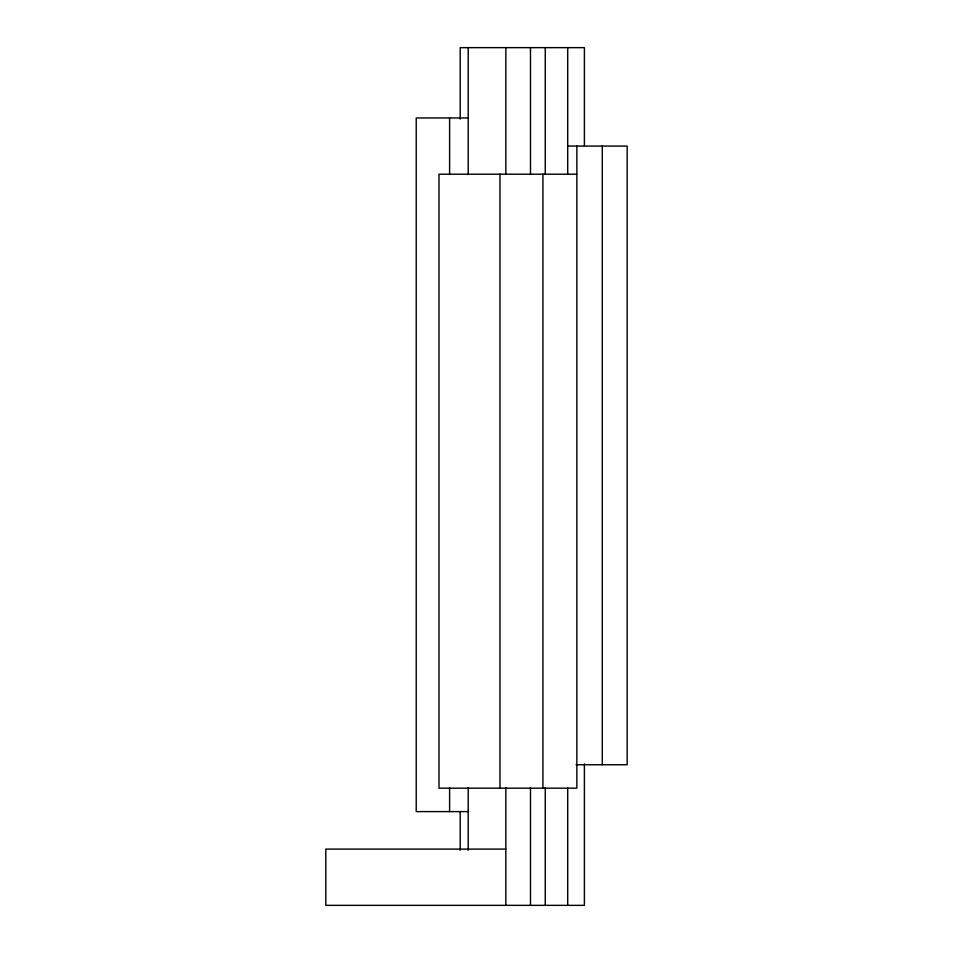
<?xml version="1.0" encoding="UTF-8"?>
<svg xmlns="http://www.w3.org/2000/svg" width="953" height="953" viewBox="0 0 953 953"><rect width="100%" height="100%" fill="white"/><g stroke="black" fill="none" stroke-linecap="round" stroke-linejoin="round"><path stroke-width="1.43" d="M468.626 117.958L416.223 117.958L416.223 811.611L468.626 811.611M567.702 146.071L627.181 146.071L627.181 764.747L576.053 764.747M576.851 174.196L438.999 174.196L438.999 788.179L576.851 788.179L576.851 146.071M505.84 849.111L325.819 849.111L325.819 905.35L584.392 905.35L584.392 763.889M602.296 146.071L602.296 764.747M584.392 145.928L584.392 47.65L460.192 47.65L460.192 119.125M567.702 47.65L567.702 174.328M567.702 787.714L567.702 905.35M545.259 47.65L545.259 174.22M545.259 787.714L545.259 905.35M542.912 174.196L542.912 788.179M530.487 47.65L530.487 174.22M530.487 787.714L530.487 905.35M505.84 47.65L505.84 174.22M505.84 787.714L505.84 905.35M499.98 174.196L499.98 788.179M468.209 47.65L468.209 174.518M468.209 787.714L468.209 850.255M460.192 811.539L460.192 850.255M449.602 117.958L449.602 174.518M449.602 787.797L449.602 811.611"/></g></svg>
